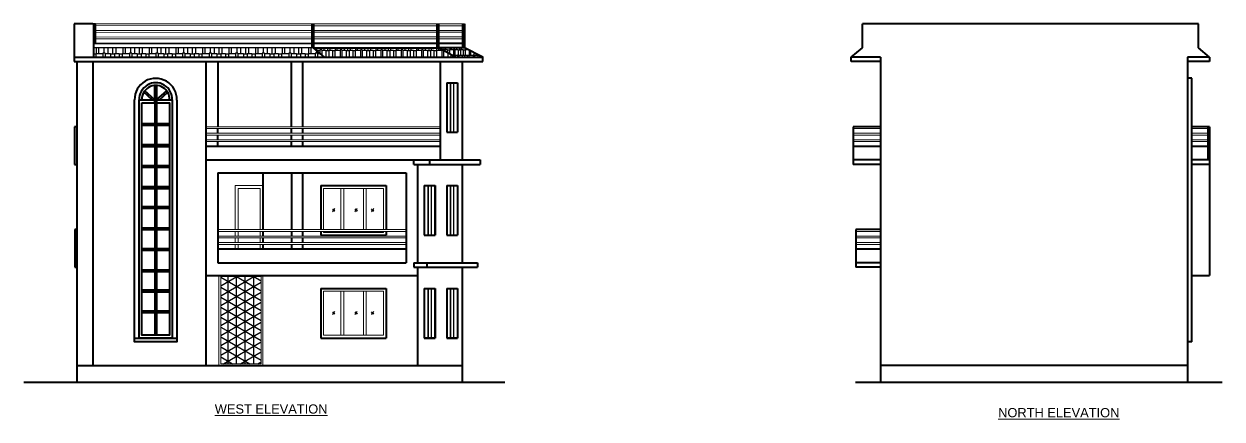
# Model space of a CAD drawing. Header units: inches. Extents: x -14619 to 1971361, y -855114 to -978.
# Drawn here: x -4894 to -3590, y -8568 to -8138 of the extents above; entities that cross this region are included whole.
import ezdxf

# ---------------------------------------------------------------- set-up
doc = ezdxf.new("R2010")
doc.units = ezdxf.units.IN
doc.header["$LTSCALE"] = 0.5
doc.header["$MEASUREMENT"] = 0
for name, color, linetype, lineweight in [('elev 25', 143, 'Continuous', 20), ('TEXT', 220, 'Continuous', 9), ('wall', 20, 'Continuous', 40), ('win door light', 30, 'Continuous', 18)]:
    doc.layers.add(name, color=color, linetype=linetype, lineweight=lineweight)
doc.styles.add('arial', font='arial.ttf')

msp = doc.modelspace()

# ---------------------------------------------------------------- hatches: boundary and pattern name
h = msp.add_hatch()
h.set_pattern_fill('AR-RSHKE', color=256, scale=0.85, angle=180)
h.paths.add_polyline_path([(-4578.7, -8163.8), (-4817.8, -8163.8), (-4817.8, -8173.8), (-4566.7, -8173.8)])
h = msp.add_hatch()
h.set_pattern_fill('AR-RSHKE', color=256, scale=0.65, angle=180)
h.paths.add_polyline_path([(-4442.5, -8163.8), (-4578.7, -8163.8), (-4566.7, -8173.8), (-4424.2, -8173.8)])
h = msp.add_hatch()
h.set_pattern_fill('AR-RSHKE', color=256, scale=0.5, angle=180)
h.paths.add_polyline_path([(-4414.5, -8163.8), (-4442.5, -8163.8), (-4424.2, -8173.8), (-4394.4, -8173.8)])
h = msp.add_hatch()
h.set_pattern_fill('NET3', color=256, scale=75, angle=90)
h.set_pattern_definition([(90, (-20553.004, 869.831), (-9.375, 6e-16), []), (150, (-20553.004, 869.831), (-4.6875, -8.118988), []), (210, (-20553.004, 869.831), (4.6875, -8.118988), [])])
h.paths.add_polyline_path([(-4635.7, -8412.8), (-4679.7, -8412.8), (-4679.7, -8507.8), (-4635.7, -8507.8)])

# ---------------------------------------------------------------- linework, layer by layer
msp.add_line((-4578.7, -8163.8), (-4817.8, -8163.8))
at = {"layer": 'elev 25'}
for p, q in [((-4414.5, -8137.8), (-4817.8, -8137.8)), ((-4580.7, -8139.6), (-4815.8, -8139.8)), ((-4580.7, -8144.8), (-4815.8, -8145)), ((-4580.7, -8146.8), (-4815.8, -8147)), ((-4444.5, -8139.8), (-4578.7, -8139.8)), ((-4444.5, -8144.8), (-4578.7, -8144.8)), ((-4444.5, -8146.8), (-4578.7, -8146.8)), ((-4416.5, -8139.8), (-4442.5, -8139.8)), ((-4416.5, -8144.8), (-4442.5, -8144.8)), ((-4416.5, -8146.8), (-4442.5, -8146.8)), ((-4580.7, -8151.8), (-4815.8, -8152)), ((-4580.7, -8153.8), (-4815.8, -8154)), ((-4444.5, -8151.8), (-4578.7, -8151.8)), ((-4444.5, -8153.8), (-4578.7, -8153.8)), ((-4416.5, -8151.8), (-4442.5, -8151.8)), ((-4416.5, -8153.8), (-4442.5, -8153.8)), ((-4440.7, -8249.8), (-4695.7, -8249.8)), ((-4440.7, -8251.8), (-4695.7, -8251.8)), ((-3961.6, -8251.8), (-3991.5, -8251.8)), ((-3603.6, -8249.8), (-3622.7, -8249.8)), ((-3605.6, -8251.8), (-3622.7, -8251.8)), ((-4440.7, -8256.8), (-4695.7, -8256.8)), ((-4440.7, -8258.8), (-4695.7, -8258.8)), ((-4440.7, -8263.8), (-4695.7, -8263.8)), ((-4440.7, -8265.8), (-4695.7, -8265.8)), ((-3961.6, -8256.8), (-3991.5, -8256.8)), ((-3961.6, -8258.8), (-3991.5, -8258.8)), ((-3961.6, -8263.8), (-3991.5, -8263.8)), ((-3961.6, -8265.8), (-3991.5, -8265.8)), ((-3605.6, -8256.8), (-3622.7, -8256.8)), ((-3605.6, -8258.8), (-3622.7, -8258.8)), ((-3605.6, -8263.8), (-3622.7, -8263.8)), ((-3605.6, -8265.8), (-3622.7, -8265.8)), ((-4589.8, -8361.8), (-4682.7, -8361.8)), ((-4589.8, -8363.8), (-4682.7, -8363.8)), ((-4589.8, -8368.8), (-4682.7, -8368.8)), ((-4478, -8361.8), (-4589.8, -8361.8)), ((-4478, -8363.8), (-4589.8, -8363.8)), ((-4478, -8368.8), (-4589.8, -8368.8)), ((-3961.6, -8363.8), (-3988.4, -8363.8)), ((-3961.6, -8368.8), (-3988.4, -8368.8)), ((-4589.8, -8370.8), (-4682.7, -8370.8)), ((-4589.8, -8375.8), (-4682.7, -8375.8)), ((-4589.8, -8377.8), (-4682.7, -8377.8)), ((-4478, -8370.8), (-4589.8, -8370.8)), ((-4478, -8375.8), (-4589.8, -8375.8)), ((-4478, -8377.8), (-4589.8, -8377.8)), ((-3961.6, -8370.8), (-3988.4, -8370.8)), ((-3961.6, -8375.8), (-3988.4, -8375.8)), ((-3961.6, -8377.8), (-3988.4, -8377.8))]:
    msp.add_line(p, q, dxfattribs=at)
at = {"layer": 'wall'}
for p, q in [((-4836.4, -8137.8), (-4839, -8137.8)), ((-4839, -8137.8), (-4839, -8178.8)), ((-4819, -8137.8), (-4836.4, -8137.8)), ((-4819, -8137.8), (-4815.8, -8137.8)), ((-4817.8, -8173.8), (-4817.8, -8137.8)), ((-4815.8, -8159), (-4815.8, -8137.8)), ((-4580.7, -8137.8), (-4580.7, -8163.8)), ((-4578.7, -8137.8), (-4578.7, -8163.8)), ((-4444.5, -8137.8), (-4444.5, -8163.8)), ((-4442.5, -8137.8), (-4442.5, -8163.8)), ((-4416.5, -8137.8), (-4416.5, -8163.8)), ((-4414.5, -8137.8), (-4414.5, -8163.8)), ((-3981.4, -8163.8), (-3981.4, -8137.8)), ((-3615.7, -8137.8), (-3981.4, -8137.8)), ((-3615.7, -8163.7), (-3615.7, -8137.8)), ((-4817.8, -8159), (-4580.7, -8158.8)), ((-4578.7, -8158.8), (-4444.5, -8158.8)), ((-4442.5, -8158.8), (-4416.5, -8158.8)), ((-4839, -8173.8), (-4394.4, -8173.8)), ((-4566.7, -8173.8), (-4578.7, -8163.8)), ((-4578.7, -8163.8), (-4442.5, -8163.8)), ((-4424.2, -8173.8), (-4442.5, -8163.8)), ((-4414.5, -8163.8), (-4442.5, -8163.8)), ((-4394.4, -8173.8), (-4414.5, -8163.8)), ((-4394.4, -8178.8), (-4394.4, -8173.8)), ((-3993.5, -8173.8), (-3981.4, -8163.8)), ((-3961.6, -8173.8), (-3993.5, -8173.8)), ((-3993.5, -8178.8), (-3993.5, -8173.8)), ((-3961.6, -8173.8), (-3961.6, -8527.8)), ((-3603.6, -8173.8), (-3627.7, -8173.8)), ((-3627.7, -8173.8), (-3627.7, -8285.8)), ((-3603.7, -8173.8), (-3615.7, -8163.7)), ((-3603.6, -8173.8), (-3603.6, -8178.8)), ((-4839, -8178.8), (-4819, -8178.8)), ((-4836.4, -8178.8), (-4836.4, -8527.8)), ((-4819, -8178.8), (-4819, -8509.8)), ((-4819, -8178.8), (-4394.4, -8178.8)), ((-4695.7, -8178.8), (-4695.7, -8509.8)), ((-4682.7, -8178.8), (-4682.7, -8249.8)), ((-4602.7, -8249.8), (-4602.7, -8178.8)), ((-4590.7, -8178.8), (-4590.7, -8249.8)), ((-4440.7, -8178.8), (-4440.7, -8285.8)), ((-4416.8, -8178.8), (-4416.8, -8285.8)), ((-3961.6, -8178.8), (-3993.5, -8178.8)), ((-3603.6, -8178.8), (-3627.7, -8178.8)), ((-3622.7, -8196.8), (-3627.7, -8196.8)), ((-3622.7, -8285.8), (-3622.7, -8196.8)), ((-4754.4, -8220.5), (-4763.5, -8212.2)), ((-4751.4, -8220.5), (-4762.4, -8210.6)), ((-4751.4, -8223.5), (-4751.4, -8204.7)), ((-4749.4, -8204.7), (-4749.4, -8476.8)), ((-4749.4, -8220.5), (-4738.4, -8210.6)), ((-4746.4, -8220.5), (-4737.3, -8212.2)), ((-4433.7, -8201.8), (-4433.7, -8255.8)), ((-4433.7, -8201.8), (-4433.7, -8255.8)), ((-4433.7, -8201.8), (-4422, -8201.8)), ((-4422, -8201.8), (-4422, -8255.8)), ((-4422, -8201.8), (-4422, -8255.8)), ((-4773.4, -8483.8), (-4773.4, -8220.5)), ((-4751.4, -8223.4), (-4751.4, -8476.8)), ((-4836.4, -8249.8), (-4838.8, -8249.8)), ((-4838.8, -8249.8), (-4838.8, -8290.8)), ((-4765.4, -8246.1), (-4735.4, -8246.1)), ((-4765.4, -8248.1), (-4735.4, -8248.1)), ((-4682.7, -8256.8), (-4682.7, -8251.8)), ((-4602.7, -8256.8), (-4602.7, -8251.8)), ((-4590.7, -8251.8), (-4590.7, -8256.8)), ((-3961.6, -8249.8), (-3991.5, -8249.8)), ((-3991.5, -8249.8), (-3991.5, -8290.8)), ((-3603.6, -8249.8), (-3622.7, -8249.8)), ((-3605.6, -8249.8), (-3605.6, -8285.8)), ((-3603.6, -8249.8), (-3603.6, -8299.8)), ((-4682.7, -8263.8), (-4682.7, -8258.8)), ((-4682.7, -8270.8), (-4682.7, -8265.8)), ((-4602.7, -8263.8), (-4602.7, -8258.8)), ((-4602.7, -8270.8), (-4602.7, -8265.8)), ((-4590.7, -8258.8), (-4590.7, -8263.8)), ((-4590.7, -8265.8), (-4590.7, -8270.8)), ((-4433.7, -8255.8), (-4422, -8255.8)), ((-4765.4, -8269.2), (-4735.4, -8269.2)), ((-4765.4, -8271.2), (-4735.4, -8271.2)), ((-4695.7, -8270.8), (-4440.7, -8270.8)), ((-3991.5, -8270.8), (-3961.6, -8270.8)), ((-3622.7, -8270.8), (-3605.6, -8270.8)), ((-4838.8, -8290.8), (-4836.4, -8290.8)), ((-4765.4, -8291.8), (-4735.4, -8291.8)), ((-4695.7, -8285.8), (-4397.4, -8285.8)), ((-4469.6, -8290.8), (-4469.6, -8285.8)), ((-4469.6, -8290.8), (-4397.4, -8290.8)), ((-4465.6, -8290.8), (-4465.6, -8397.8)), ((-4452.3, -8285.8), (-4452.3, -8290.8)), ((-4416.8, -8290.8), (-4416.8, -8397.8)), ((-4397.4, -8285.8), (-4397.4, -8290.8)), ((-3961.6, -8285.8), (-3991.5, -8285.8)), ((-3961.6, -8290.8), (-3991.5, -8290.8)), ((-3627.7, -8285.8), (-3627.7, -8397.8)), ((-3622.7, -8483.8), (-3622.7, -8285.8)), ((-3603.6, -8285.8), (-3622.7, -8285.8)), ((-3603.6, -8290.8), (-3622.7, -8290.8)), ((-4765.4, -8293.8), (-4735.4, -8293.8)), ((-4682.7, -8299.8), (-4682.7, -8397.8)), ((-4682.7, -8299.8), (-4478, -8299.8)), ((-4633.8, -8299.8), (-4633.8, -8361.8)), ((-4602.7, -8299.8), (-4602.7, -8361.8)), ((-4590.7, -8299.8), (-4590.7, -8361.8)), ((-4478, -8299.8), (-4478, -8397.8)), ((-3603.6, -8299.8), (-3603.6, -8397.8)), ((-4765.4, -8314.9), (-4735.4, -8314.9)), ((-4765.4, -8316.9), (-4735.4, -8316.9)), ((-4570.7, -8313.8), (-4570.7, -8361.8)), ((-4570.7, -8313.8), (-4570.7, -8361.8)), ((-4570.7, -8313.8), (-4499.5, -8313.8)), ((-4499.5, -8313.8), (-4499.5, -8361.8)), ((-4499.5, -8313.8), (-4499.5, -8361.8)), ((-4458.1, -8313.8), (-4458.1, -8367.8)), ((-4458.1, -8313.8), (-4458.1, -8367.8)), ((-4458.1, -8313.8), (-4446.4, -8313.8)), ((-4446.4, -8313.8), (-4446.4, -8367.8)), ((-4446.4, -8313.8), (-4446.4, -8367.8)), ((-4433.7, -8313.8), (-4433.7, -8367.8)), ((-4433.7, -8313.8), (-4433.7, -8367.8)), ((-4433.7, -8313.8), (-4422, -8313.8)), ((-4422, -8313.8), (-4422, -8367.8)), ((-4422, -8313.8), (-4422, -8367.8)), ((-4765.4, -8336.5), (-4735.4, -8336.5)), ((-4765.4, -8338.5), (-4735.4, -8338.5)), ((-4836.4, -8361.8), (-4838.6, -8361.8)), ((-4838.6, -8361.8), (-4838.6, -8402.8)), ((-4765.4, -8359.7), (-4735.4, -8359.7)), ((-4765.4, -8361.7), (-4735.4, -8361.7)), ((-4695.7, -8361.8), (-4695.7, -8402.8)), ((-4633.8, -8363.8), (-4633.8, -8368.8)), ((-4602.7, -8363.8), (-4602.7, -8368.8)), ((-4590.7, -8363.8), (-4590.7, -8368.8)), ((-4570.7, -8363.8), (-4570.7, -8367.8)), ((-4570.7, -8363.8), (-4570.7, -8367.8)), ((-4570.7, -8367.8), (-4499.5, -8367.8)), ((-4499.5, -8363.8), (-4499.5, -8367.8)), ((-4499.5, -8363.8), (-4499.5, -8367.8)), ((-4458.1, -8367.8), (-4446.4, -8367.8)), ((-4433.7, -8367.8), (-4422, -8367.8)), ((-3961.6, -8361.8), (-3988.4, -8361.8)), ((-3988.4, -8361.8), (-3988.4, -8402.8)), ((-4765.4, -8382.3), (-4735.4, -8382.3)), ((-4682.7, -8382.8), (-4585.7, -8382.8)), ((-4633.8, -8370.8), (-4633.8, -8375.8)), ((-4633.8, -8377.8), (-4633.8, -8382.8)), ((-4602.7, -8370.8), (-4602.7, -8375.8)), ((-4602.7, -8377.8), (-4602.7, -8382.8)), ((-4590.7, -8370.8), (-4590.7, -8375.8)), ((-4590.7, -8377.8), (-4590.7, -8382.8)), ((-4589.8, -8382.8), (-4478, -8382.8)), ((-3988.4, -8382.8), (-3961.6, -8382.8)), ((-4765.4, -8384.3), (-4735.4, -8384.3)), ((-4838.6, -8402.8), (-4836.4, -8402.8)), ((-4765.4, -8405.4), (-4735.4, -8405.4)), ((-4765.4, -8407.4), (-4735.4, -8407.4)), ((-4682.7, -8397.8), (-4478, -8397.8)), ((-4469.6, -8397.8), (-4400.4, -8397.8)), ((-4469.6, -8397.8), (-4469.6, -8402.8)), ((-4469.6, -8402.8), (-4400.4, -8402.8)), ((-4465.6, -8402.8), (-4465.6, -8509.8)), ((-4455.4, -8397.8), (-4455.4, -8402.8)), ((-4416.8, -8402.8), (-4416.8, -8527.8)), ((-4400.4, -8397.8), (-4400.4, -8402.8)), ((-3961.6, -8397.8), (-3988.4, -8397.8)), ((-3961.6, -8402.8), (-3988.4, -8402.8)), ((-3627.7, -8397.8), (-3627.7, -8527.8)), ((-3603.6, -8397.8), (-3603.6, -8411.8)), ((-4695.7, -8411.8), (-4465.6, -8411.8)), ((-3622.7, -8411.8), (-3603.6, -8411.8)), ((-4765.4, -8427.5), (-4735.4, -8427.5)), ((-4765.4, -8429.5), (-4735.4, -8429.5)), ((-4570.7, -8425.8), (-4570.7, -8479.8)), ((-4570.7, -8425.8), (-4570.7, -8479.8)), ((-4570.7, -8425.8), (-4499.5, -8425.8)), ((-4499.5, -8425.8), (-4499.5, -8479.8)), ((-4499.5, -8425.8), (-4499.5, -8479.8)), ((-4458.1, -8425.8), (-4458.1, -8479.8)), ((-4458.1, -8425.8), (-4458.1, -8479.8)), ((-4458.1, -8425.8), (-4446.4, -8425.8)), ((-4446.4, -8425.8), (-4446.4, -8479.8)), ((-4446.4, -8425.8), (-4446.4, -8479.8)), ((-4433.7, -8425.8), (-4433.7, -8479.8)), ((-4433.7, -8425.8), (-4433.7, -8479.8)), ((-4433.7, -8425.8), (-4422, -8425.8)), ((-4422, -8425.8), (-4422, -8479.8)), ((-4422, -8425.8), (-4422, -8479.8)), ((-4765.4, -8450.1), (-4735.4, -8450.1)), ((-4765.4, -8452.1), (-4735.4, -8452.1)), ((-4773.4, -8479.8), (-4727.4, -8479.8)), ((-4727.4, -8483.8), (-4773.4, -8483.8)), ((-4768.4, -8479.8), (-4732.4, -8479.8)), ((-4727.4, -8479.8), (-4727.4, -8483.8)), ((-4570.7, -8479.8), (-4499.5, -8479.8)), ((-4458.1, -8479.8), (-4446.4, -8479.8)), ((-4433.7, -8479.8), (-4422, -8479.8)), ((-3622.7, -8483.8), (-3627.7, -8483.8)), ((-4836.4, -8509.8), (-4416.8, -8509.8)), ((-3627.7, -8509.8), (-3961.6, -8509.8)), ((-4893.8, -8527.8), (-4370.5, -8527.8)), ((-3988.8, -8527.8), (-3590, -8527.8))]:
    msp.add_line(p, q, dxfattribs=at)
msp.add_lwpolyline([(-4727.4, -8220.6), (-4727.4, -8483.8), (-4773.4, -8483.8), (-4773.4, -8220.5)], dxfattribs=at)
for points in [[(-4768.4, -8220.5), (-4732.4, -8220.5), (-4732.4, -8479.8), (-4768.4, -8479.8)], [(-4765.4, -8223.5), (-4735.4, -8223.5), (-4735.4, -8476.8), (-4765.4, -8476.8)]]:
    msp.add_lwpolyline(points, close=True, dxfattribs=at)
for centre, radius, start, end in [((-4750.4, -8220), 23, 358.4684, 181.1461), ((-4750.4, -8219.8), 18, 357.7832, 182.2168), ((-4750.4, -8219.8), 15.1, 357.7832, 182.2168)]:
    msp.add_arc(centre, radius, start, end, dxfattribs=at)
at = {"layer": 'win door light'}
for p, q in [((-4429.8, -8202.2), (-4429.8, -8255.3)), ((-4429.3, -8202.2), (-4429.3, -8255.3)), ((-4426.4, -8202.2), (-4426.4, -8255.3)), ((-4425.9, -8202.2), (-4425.9, -8255.3)), ((-4663.8, -8313.8), (-4633.7, -8313.8)), ((-4663.8, -8313.8), (-4663.8, -8361.8)), ((-4633.7, -8313.8), (-4633.7, -8361.8)), ((-4548.8, -8316.8), (-4548.8, -8361.8)), ((-4545.8, -8316.8), (-4545.8, -8361.8)), ((-4524.4, -8316.8), (-4524.4, -8361.8)), ((-4521.4, -8316.8), (-4521.4, -8361.8)), ((-4454.2, -8314.2), (-4454.2, -8367.3)), ((-4453.7, -8314.2), (-4453.7, -8367.3)), ((-4450.8, -8314.2), (-4450.8, -8367.3)), ((-4450.3, -8314.2), (-4450.3, -8367.3)), ((-4429.8, -8314.2), (-4429.8, -8367.3)), ((-4429.3, -8314.2), (-4429.3, -8367.3)), ((-4426.4, -8314.2), (-4426.4, -8367.3)), ((-4425.9, -8314.2), (-4425.9, -8367.3)), ((-4557.1, -8339.2), (-4558.1, -8340.6)), ((-4555.5, -8338.9), (-4558, -8342.3)), ((-4555.4, -8340.6), (-4556.4, -8342)), ((-4532.7, -8339.2), (-4533.7, -8340.6)), ((-4531.1, -8338.9), (-4533.6, -8342.3)), ((-4531, -8340.6), (-4532, -8342)), ((-4514.8, -8339.2), (-4515.8, -8340.6)), ((-4513.2, -8338.9), (-4515.7, -8342.3)), ((-4513.1, -8340.6), (-4514.1, -8342)), ((-4548.8, -8363.8), (-4548.8, -8364.8)), ((-4545.8, -8363.8), (-4545.8, -8364.8)), ((-4524.4, -8363.8), (-4524.4, -8364.8)), ((-4521.4, -8363.8), (-4521.4, -8364.8)), ((-4681.7, -8411.8), (-4681.7, -8509.8)), ((-4633.7, -8411.8), (-4633.7, -8509.8)), ((-4548.8, -8428.8), (-4548.8, -8476.8)), ((-4545.8, -8428.8), (-4545.8, -8476.8)), ((-4524.4, -8428.8), (-4524.4, -8476.8)), ((-4521.4, -8428.8), (-4521.4, -8476.8)), ((-4454.2, -8426.2), (-4454.2, -8479.3)), ((-4453.7, -8426.2), (-4453.7, -8479.3)), ((-4450.8, -8426.2), (-4450.8, -8479.3)), ((-4450.3, -8426.2), (-4450.3, -8479.3)), ((-4429.8, -8426.2), (-4429.8, -8479.3)), ((-4429.3, -8426.2), (-4429.3, -8479.3)), ((-4426.4, -8426.2), (-4426.4, -8479.3)), ((-4425.9, -8426.2), (-4425.9, -8479.3)), ((-4557.1, -8451.2), (-4558.1, -8452.6)), ((-4555.5, -8450.9), (-4558, -8454.3)), ((-4555.4, -8452.6), (-4556.4, -8454)), ((-4532.7, -8451.2), (-4533.7, -8452.6)), ((-4531.1, -8450.9), (-4533.6, -8454.3)), ((-4531, -8452.6), (-4532, -8454)), ((-4514.8, -8451.2), (-4515.8, -8452.6)), ((-4513.2, -8450.9), (-4515.7, -8454.3)), ((-4513.1, -8452.6), (-4514.1, -8454))]:
    msp.add_line(p, q, dxfattribs=at)
for points in [[(-4433.7, -8201.8), (-4422, -8201.8), (-4422, -8255.8), (-4433.7, -8255.8)], [(-4433.2, -8202.2), (-4422.5, -8202.2), (-4422.5, -8255.3), (-4433.2, -8255.3)], [(-4458.1, -8313.8), (-4446.4, -8313.8), (-4446.4, -8367.8), (-4458.1, -8367.8)], [(-4457.6, -8314.2), (-4446.9, -8314.2), (-4446.9, -8367.3), (-4457.6, -8367.3)], [(-4433.7, -8313.8), (-4422, -8313.8), (-4422, -8367.8), (-4433.7, -8367.8)], [(-4433.2, -8314.2), (-4422.5, -8314.2), (-4422.5, -8367.3), (-4433.2, -8367.3)], [(-4679.7, -8412.8), (-4635.7, -8412.8), (-4635.7, -8507.8), (-4679.7, -8507.8)], [(-4570.7, -8425.8), (-4499.5, -8425.8), (-4499.5, -8479.8), (-4570.7, -8479.8)], [(-4567.7, -8428.8), (-4502.5, -8428.8), (-4502.5, -8476.8), (-4567.7, -8476.8)], [(-4458.1, -8425.8), (-4446.4, -8425.8), (-4446.4, -8479.8), (-4458.1, -8479.8)], [(-4457.6, -8426.2), (-4446.9, -8426.2), (-4446.9, -8479.3), (-4457.6, -8479.3)], [(-4433.7, -8425.8), (-4422, -8425.8), (-4422, -8479.8), (-4433.7, -8479.8)], [(-4433.2, -8426.2), (-4422.5, -8426.2), (-4422.5, -8479.3), (-4433.2, -8479.3)]]:
    msp.add_lwpolyline(points, close=True, dxfattribs=at)
for points in [[(-4663.8, -8361.8), (-4663.8, -8313.8), (-4633.7, -8313.8), (-4633.7, -8361.8)], [(-4660.8, -8361.8), (-4660.8, -8316.8), (-4636.7, -8316.8), (-4636.7, -8361.8)], [(-4570.7, -8361.8), (-4570.7, -8313.8), (-4499.5, -8313.8), (-4499.5, -8361.8)], [(-4567.7, -8361.8), (-4567.7, -8316.8), (-4502.5, -8316.8), (-4502.5, -8361.8)], [(-4663.8, -8368.8), (-4663.8, -8363.8)], [(-4660.8, -8368.8), (-4660.8, -8363.8)], [(-4636.7, -8363.8), (-4636.7, -8368.8)], [(-4499.5, -8363.8), (-4499.5, -8367.8), (-4570.7, -8367.8), (-4570.7, -8363.8)], [(-4502.5, -8363.8), (-4502.5, -8364.8), (-4567.7, -8364.8), (-4567.7, -8363.8)], [(-4663.8, -8375.8), (-4663.8, -8370.8)], [(-4663.8, -8382.8), (-4663.8, -8377.8)], [(-4660.8, -8375.8), (-4660.8, -8370.8)], [(-4660.8, -8382.8), (-4660.8, -8377.8)], [(-4636.7, -8370.8), (-4636.7, -8375.8)], [(-4636.7, -8377.8), (-4636.7, -8382.8)], [(-4633.7, -8411.8), (-4633.7, -8509.8), (-4681.7, -8509.8), (-4681.7, -8411.8)]]:
    msp.add_lwpolyline(points, dxfattribs=at)

# ---------------------------------------------------------------- texts
at = {"layer": 'TEXT', "ltscale": 5, "char_height": 10, "width": 169.444, "attachment_point": 3, "style": 'arial'}
for s, insert in [('\\pi20.02;{\\LWEST ELEVATION}', (-4563.5, -8552.1)), ('{\\LNORTH ELEVATION}', (-3701.7, -8556.1))]:
    msp.add_mtext(s, dxfattribs=dict(at, insert=insert))

doc.saveas('drawing.dxf')
